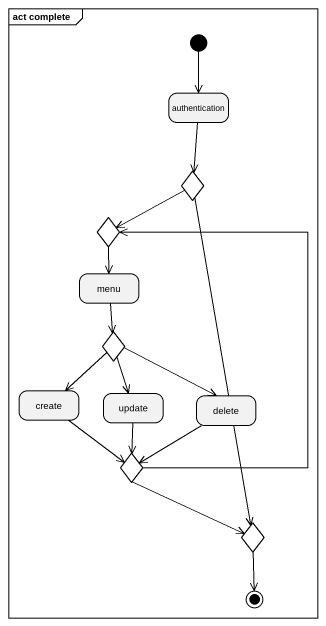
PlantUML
@startuml
mainframe act complete
hide empty description
state authentication
state choice1 <<choice>>
state choice2 <<choice>>
state menu
state choice3 <<choice>>
state "create" as create_
state update
state delete
state choice4 <<choice>>
state choice5 <<choice>>
[*] --> authentication
authentication --> choice1
choice1 -left-> choice2
choice1 --> choice5
choice2 --> menu
menu --> choice3
choice3 --> create_
choice3 --> update
choice3 -right-> delete
create_ --> choice4
update --> choice4
delete --> choice4
choice4 -up-> choice2
choice4 -right-> choice5
choice5 --> [*]
@enduml
